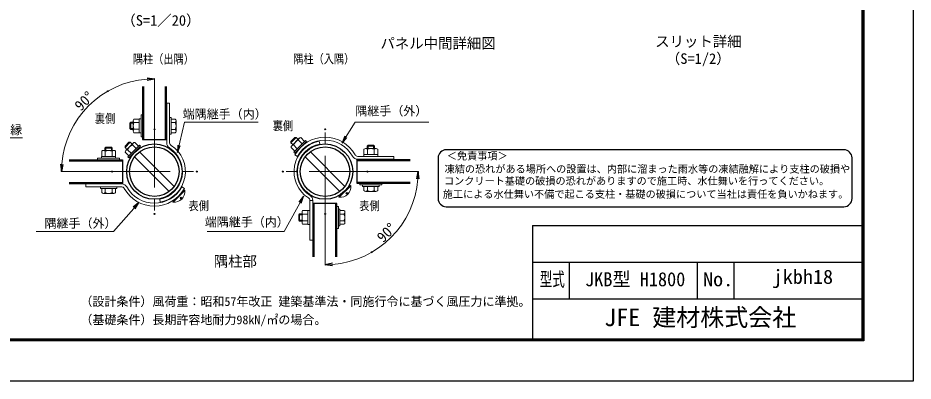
# Model space of a CAD drawing. Units: millimetres, scale not verified, with parts at other scales. Extents: x -4200 to 4200, y -2970 to 2970.
# Drawn here: x -692 to 4200, y -2970 to -985 of the extents above; entities that cross this region are included whole.
import ezdxf
from ezdxf.enums import TextEntityAlignment as Align

# ---------------------------------------------------------------- set-up
doc = ezdxf.new("R2010")
doc.units = ezdxf.units.MM
doc.header["$LTSCALE"] = 10
doc.header["$PDMODE"] = 32
doc.header["$PDSIZE"] = 5
doc.linetypes.add('USER1', pattern=[50.8, 31.75, -6.35, 6.35, -6.35])
for name, color, linetype, lineweight in [('0-2_D-STR1', 1, 'Continuous', 25), ('0-4_D-STR3', 3, 'Continuous', 13), ('0-5_D-BMK', 2, 'USER1', 13), ('0-7_D-STR-DIM', 7, 'Continuous', 13), ('0-8_0', 7, 'Continuous', 25), ('0-B_D-STR-TXT', 7, 'Continuous', 13), ('0-D_D-TTL-TXT', 7, 'Continuous', 25), ('0-E_D-TTL', 2, 'Continuous', 25)]:
    doc.layers.add(name, color=color, linetype=linetype, lineweight=lineweight)
doc.layers.add('0-9_Defpoints', color=8, linetype='Continuous')
doc.styles.add('ＭＳ ゴシック', font='')
doc.styles.get('ＭＳ ゴシック').set_extended_font_data('MS Gothic')

# ---------------------------------------------------------------- blocks, each defined once
blk = doc.blocks.new('_Open')
at = {"layer": '0-8_0'}
blk.add_line((-10, 1.667), (0, 0), dxfattribs=at)
blk.add_lwpolyline([(-10, -1.667), (0, 0), (-10, 0)], dxfattribs=at)
blk = doc.blocks.new('DARROWS')
at = {"layer": '0-8_0'}
blk.add_line((0, 0), (-9.991, 0), dxfattribs=at)
blk.add_lwpolyline([(-10, -1.667), (0, 0), (-10, 1.667)], dxfattribs=at)

msp = doc.modelspace()

# ---------------------------------------------------------------- linework, layer by layer
at = {"layer": '0-2_D-STR1'}
for p, q in [((-11.56, -1359.3), (-11.56, -1650.03)), ((-5.56, -1359.3), (-5.56, -1650.03)), ((112.44, -1359.3), (112.44, -1650.03)), ((118.44, -1359.3), (118.44, -1650.03)), ((112.44, -1525.03), (118.44, -1525.03)), ((-11.56, -1650.03), (118.44, -1650.03)), ((112.44, -1625.03), (118.44, -1625.03)), ((-412.29, -1760.03), (-121.56, -1760.03)), ((-121.56, -1760.03), (-121.56, -1890.03)), ((1452.1, -1760.03), (1161.37, -1760.03)), ((1161.37, -1890.03), (1161.37, -1760.03)), ((-412.29, -1766.03), (-121.56, -1766.03)), ((1452.1, -1766.03), (1161.37, -1766.03)), ((-412.29, -1884.03), (-121.56, -1884.03)), ((-412.29, -1890.03), (-121.56, -1890.03)), ((1452.1, -1884.03), (1161.37, -1884.03)), ((1452.1, -1890.03), (1161.37, -1890.03)), ((921.37, -2290.76), (921.37, -2000.03)), ((1051.37, -2000.03), (921.37, -2000.03)), ((927.37, -2290.76), (927.37, -2000.03)), ((1045.37, -2290.76), (1045.37, -2000.03)), ((1051.37, -2290.76), (1051.37, -2000.03))]:
    msp.add_line(p, q, dxfattribs=at)
for centre, radius in [((53.44, -1825.03), 151.25), ((53.44, -1825.03), 135.25), ((986.37, -1825.03), 151.25), ((986.37, -1825.03), 135.25)]:
    msp.add_circle(centre, radius, dxfattribs=at)
at = {"layer": '0-4_D-STR3'}
for p, q in [((136.94, -1450.03), (120.94, -1450.03)), ((120.94, -1668.18), (120.94, -1450.03)), ((136.94, -1668.18), (136.94, -1450.03)), ((-19.56, -1635.03), (-19.56, -1515.03)), ((-11.56, -1515.03), (-19.56, -1515.03)), ((-11.56, -1515.03), (-19.56, -1515.03)), ((-11.56, -1635.03), (-11.56, -1515.03)), ((-75.06, -1555.03), (-80.06, -1560.03)), ((-62.06, -1560.03), (-80.06, -1560.03)), ((-80.06, -1560.03), (-80.06, -1590.03)), ((-62.06, -1555.03), (-75.06, -1555.03)), ((-62.06, -1546.14), (-62.06, -1603.87)), ((-29.56, -1537.53), (-58.56, -1537.53)), ((-29.56, -1556.28), (-58.56, -1556.28)), ((-29.56, -1613.53), (-29.56, -1536.53)), ((-19.56, -1536.53), (-29.56, -1536.53)), ((-29.56, -1537.53), (-29.56, -1612.53)), ((120.94, -1537.53), (118.44, -1537.53)), ((120.94, -1556.28), (118.44, -1556.28)), ((136.94, -1530.03), (144.94, -1530.03)), ((144.94, -1530.03), (144.94, -1620.03)), ((167.04, -1537.53), (144.94, -1537.53)), ((167.04, -1556.24), (144.94, -1556.24)), ((172.44, -1546.89), (172.44, -1603.18)), ((-62.06, -1590.03), (-80.06, -1590.03)), ((-62.06, -1595.03), (-75.06, -1595.03)), ((-29.56, -1593.78), (-58.56, -1593.78)), ((-29.56, -1612.53), (-58.56, -1612.53)), ((-19.56, -1613.53), (-29.56, -1613.53)), ((120.94, -1593.78), (118.44, -1593.78)), ((120.94, -1612.53), (118.44, -1612.53)), ((167.04, -1593.83), (144.94, -1593.83)), ((167.04, -1612.53), (144.94, -1612.53)), ((-11.56, -1635.03), (-19.56, -1635.03)), ((-11.56, -1635.03), (-19.56, -1635.03)), ((136.94, -1620.03), (144.94, -1620.03)), ((799.87, -1659.75), (821.08, -1638.53)), ((799.87, -1666.82), (799.87, -1659.75)), ((804.21, -1683.69), (845.02, -1642.87)), ((821.1, -1712.76), (874.13, -1659.73)), ((821.43, -1723.74), (885.07, -1660.1)), ((838.76, -1649.14), (828.15, -1638.53)), ((860.87, -1672.99), (840.37, -1652.48)), ((874.13, -1659.73), (853.63, -1639.22)), ((957.14, -1674.09), (954.1, -1658.38)), ((-167.67, -1709.53), (-225.4, -1709.53)), ((-216.56, -1709.53), (-216.56, -1696.53)), ((-211.56, -1709.53), (-211.56, -1691.53)), ((-181.56, -1691.53), (-211.56, -1691.53)), ((-181.56, -1709.53), (-181.56, -1691.53)), ((-176.56, -1696.53), (-181.56, -1691.53)), ((-176.56, -1709.53), (-176.56, -1696.53)), ((-106.9, -1685.91), (-85.69, -1664.7)), ((-106.9, -1692.98), (-106.9, -1685.91)), ((-96.29, -1703.59), (-106.9, -1692.98)), ((-102.56, -1709.86), (-61.74, -1669.04)), ((-72.41, -1725.67), (-92.91, -1705.16)), ((-85.67, -1738.92), (-32.63, -1685.89)), ((-85.33, -1749.9), (-21.69, -1686.26)), ((-68.01, -1675.3), (-78.61, -1664.7)), ((-45.89, -1699.15), (-66.4, -1678.64)), ((-32.63, -1685.89), (-53.14, -1665.39)), ((810.47, -1677.43), (799.87, -1666.82)), ((821.1, -1712.76), (800.59, -1692.26)), ((834.36, -1699.5), (813.85, -1679)), ((1198.87, -1731.53), (1198.87, -1702.53)), ((1265.26, -1699.03), (1207.53, -1699.03)), ((1216.37, -1699.03), (1216.37, -1686.03)), ((1217.62, -1731.53), (1217.62, -1702.53)), ((1221.37, -1699.03), (1221.37, -1681.03)), ((1251.37, -1681.03), (1221.37, -1681.03)), ((1251.37, -1699.03), (1251.37, -1681.03)), ((1256.37, -1686.03), (1251.37, -1681.03)), ((1255.12, -1731.53), (1255.12, -1702.53)), ((1256.37, -1699.03), (1256.37, -1686.03)), ((1273.87, -1731.53), (1273.87, -1702.53)), ((-256.56, -1752.03), (-136.56, -1752.03)), ((-256.56, -1760.03), (-256.56, -1752.03)), ((-256.56, -1760.03), (-256.56, -1752.03)), ((-256.56, -1760.03), (-136.56, -1760.03)), ((-235.06, -1742.03), (-158.06, -1742.03)), ((-235.06, -1752.03), (-235.06, -1742.03)), ((-234.06, -1742.03), (-234.06, -1713.03)), ((-159.06, -1742.03), (-234.06, -1742.03)), ((-215.31, -1742.03), (-215.31, -1713.03)), ((-177.81, -1742.03), (-177.81, -1713.03)), ((-159.06, -1742.03), (-159.06, -1713.03)), ((-158.06, -1752.03), (-158.06, -1742.03)), ((-136.56, -1760.03), (-136.56, -1752.03)), ((-136.56, -1760.03), (-136.56, -1752.03)), ((-85.67, -1738.92), (-106.17, -1718.42)), ((-90.99, -1744.25), (-85.33, -1749.9)), ((133.88, -1933.76), (-55.29, -1744.59)), ((162.16, -1905.48), (-27, -1716.31)), ((815.78, -1718.08), (821.43, -1723.74)), ((835.71, -1741.53), (821.71, -1733.78)), ((835.71, -1741.53), (835.81, -1741.53)), ((1066.81, -1933.76), (877.64, -1744.59)), ((1095.09, -1905.48), (905.92, -1716.31)), ((1164.74, -1741.53), (1361.37, -1741.53)), ((1164.74, -1757.53), (1361.37, -1757.53)), ((1197.87, -1731.53), (1274.87, -1731.53)), ((1197.87, -1741.53), (1197.87, -1731.53)), ((1273.87, -1731.53), (1198.87, -1731.53)), ((1198.87, -1757.53), (1273.87, -1757.53)), ((1198.87, -1757.53), (1198.87, -1760.03)), ((1217.62, -1757.53), (1217.62, -1760.03)), ((1255.12, -1757.53), (1255.12, -1760.03)), ((1273.87, -1757.53), (1273.87, -1760.03)), ((1274.87, -1741.53), (1274.87, -1731.53)), ((1361.37, -1757.53), (1361.37, -1741.53)), ((-124.94, -1892.53), (-321.56, -1892.53)), ((-321.56, -1892.53), (-321.56, -1908.53)), ((-234.06, -1892.53), (-234.06, -1890.03)), ((-159.06, -1892.53), (-234.06, -1892.53)), ((-215.31, -1892.53), (-215.31, -1890.03)), ((-177.81, -1892.53), (-177.81, -1890.03)), ((-159.06, -1892.53), (-159.06, -1890.03)), ((1061.85, -1963.45), (1124.78, -1900.52)), ((1063.62, -1965.22), (1126.55, -1902.29)), ((1126.55, -1902.29), (1124.78, -1900.52)), ((1176.37, -1890.03), (1296.37, -1890.03)), ((1176.37, -1898.03), (1176.37, -1890.03)), ((1176.37, -1898.03), (1176.37, -1890.03)), ((1176.37, -1898.03), (1296.37, -1898.03)), ((1281.37, -1906.03), (1191.37, -1906.03)), ((1198.87, -1928.13), (1198.87, -1906.03)), ((1273.87, -1906.03), (1198.87, -1906.03)), ((1217.57, -1928.13), (1217.57, -1906.03)), ((1255.16, -1928.13), (1255.16, -1906.03)), ((1273.87, -1928.13), (1273.87, -1906.03)), ((1281.37, -1898.03), (1281.37, -1906.03)), ((1296.37, -1898.03), (1296.37, -1890.03)), ((1296.37, -1898.03), (1296.37, -1890.03)), ((-124.94, -1908.53), (-321.56, -1908.53)), ((-151.56, -1916.53), (-241.56, -1916.53)), ((-234.06, -1938.63), (-234.06, -1916.53)), ((-159.06, -1916.53), (-234.06, -1916.53)), ((-168.42, -1944.03), (-224.71, -1944.03)), ((-215.35, -1938.63), (-215.35, -1916.53)), ((-177.77, -1938.63), (-177.77, -1916.53)), ((-159.06, -1938.63), (-159.06, -1916.53)), ((-151.56, -1908.53), (-151.56, -1916.53)), ((155.08, -1989.61), (218.02, -1926.68)), ((156.85, -1991.38), (219.78, -1928.45)), ((172.41, -1972.29), (200.69, -1944)), ((218.09, -1916.29), (204.1, -1908.53)), ((219.78, -1928.45), (218.02, -1926.68)), ((1079.17, -1946.13), (1107.46, -1917.84)), ((1100.65, -1943.29), (1104.84, -1939.11)), ((1108.25, -1950.89), (1100.65, -1943.29)), ((1112.43, -1946.69), (1104.84, -1939.11)), ((1264.51, -1933.53), (1208.22, -1933.53)), ((82.66, -1975.98), (85.7, -1991.69)), ((156.85, -1991.38), (155.08, -1989.61)), ((193.89, -1969.46), (198.08, -1965.27)), ((201.49, -1977.06), (193.89, -1969.46)), ((205.66, -1972.86), (198.08, -1965.27)), ((902.87, -1981.89), (918.87, -1981.89)), ((902.87, -1981.89), (902.87, -2200.03)), ((918.87, -1981.89), (918.87, -2200.03)), ((1063.62, -1965.22), (1061.85, -1963.45)), ((860.37, -2046.56), (860.37, -2104.29)), ((892.87, -2037.95), (863.87, -2037.95)), ((892.87, -2113.95), (892.87, -2036.95)), ((902.87, -2036.95), (892.87, -2036.95)), ((892.87, -2037.95), (892.87, -2112.95)), ((902.87, -2113.95), (902.87, -2036.95)), ((918.87, -2037.53), (921.37, -2037.53)), ((1051.37, -2135.45), (1051.37, -2015.45)), ((1059.37, -2015.45), (1051.37, -2015.45)), ((1059.37, -2015.45), (1051.37, -2015.45)), ((1059.37, -2135.45), (1059.37, -2015.45)), ((1059.37, -2030.45), (1067.37, -2030.45)), ((1067.37, -2030.45), (1067.37, -2120.45)), ((1089.47, -2037.95), (1067.37, -2037.95)), ((1094.87, -2047.31), (1094.87, -2103.6)), ((847.37, -2055.45), (842.37, -2060.45)), ((860.37, -2060.45), (842.37, -2060.45)), ((842.37, -2060.45), (842.37, -2090.45)), ((860.37, -2090.45), (842.37, -2090.45)), ((860.37, -2055.45), (847.37, -2055.45)), ((860.37, -2095.45), (847.37, -2095.45)), ((892.87, -2056.7), (863.87, -2056.7)), ((892.87, -2094.2), (863.87, -2094.2)), ((918.87, -2056.28), (921.37, -2056.28)), ((918.87, -2093.78), (921.37, -2093.78)), ((1089.47, -2056.66), (1067.37, -2056.66)), ((1089.47, -2094.24), (1067.37, -2094.24)), ((892.87, -2112.95), (863.87, -2112.95)), ((902.87, -2113.95), (892.87, -2113.95)), ((918.87, -2112.53), (921.37, -2112.53)), ((1059.37, -2135.45), (1051.37, -2135.45)), ((1059.37, -2135.45), (1051.37, -2135.45)), ((1059.37, -2120.45), (1067.37, -2120.45)), ((1089.47, -2112.95), (1067.37, -2112.95)), ((902.87, -2200.03), (918.87, -2200.03))]:
    msp.add_line(p, q, dxfattribs=at)
for points in [[(-75.06, -1555.03), (-75.06, -1595.03), (-80.06, -1590.03)], [(799.87, -1666.82), (828.15, -1638.53), (821.08, -1638.53)], [(815.78, -1718.08), (879.42, -1654.44), (885.07, -1660.1)], [(-176.56, -1696.53), (-216.56, -1696.53), (-211.56, -1691.53)], [(-106.9, -1692.98), (-78.61, -1664.7), (-85.69, -1664.7)], [(-90.99, -1744.25), (-27.35, -1680.61), (-21.69, -1686.26)], [(1256.37, -1686.03), (1216.37, -1686.03), (1221.37, -1681.03)], [(1281.37, -1898.03), (1191.37, -1898.03), (1191.37, -1906.03)], [(-151.56, -1908.53), (-241.56, -1908.53), (-241.56, -1916.53)], [(847.37, -2055.45), (847.37, -2095.45), (842.37, -2090.45)]]:
    msp.add_lwpolyline(points, dxfattribs=at)
for centre, radius, start, end in [((-47.84, -1546.91), 14.24, 138.83491, 221.16509), ((-10.09, -1575.03), 51.97, 158.85295, 201.14705), ((137.04, -1575.03), 35.39, 327.93138, 32.06862), ((161.64, -1546.89), 10.8, 300, 60), ((-47.83, -1603.16), 14.25, 138.86505, 221.13495), ((161.64, -1603.18), 10.8, 300, 60), ((861.38, -1700.01), 51.97, 113.85295, 156.14705), ((986.37, -1825.03), 169.75, 100.95712, 237.61089), ((986.37, -1825.03), 188.25, 29.15331, 151.00321), ((986.37, -1825.03), 172.25, 29.15331, 151.00321), ((854.59, -1653.44), 14.25, 93.86505, 176.13495), ((-224.69, -1723.77), 14.25, 48.86505, 131.13495), ((-196.56, -1761.51), 51.97, 68.85295, 111.14705), ((-168.44, -1723.76), 14.24, 48.83491, 131.16509), ((-91.96, -1719.37), 14.24, 93.83491, 176.16509), ((-45.38, -1726.18), 51.97, 113.85295, 156.14705), ((-52.18, -1679.6), 14.25, 93.86505, 176.13495), ((53.44, -1825.03), 153.75, 280.95712, 57.61089), ((53.44, -1825.03), 169.75, 280.95712, 57.61089), ((152.94, -1668.18), 32, 180, 237.61089), ((152.94, -1668.18), 16, 180, 237.61089), ((814.8, -1693.21), 14.24, 93.83491, 176.16509), ((986.37, -1825.03), 153.75, 100.95712, 237.61089), ((1208.24, -1713.27), 14.25, 48.86505, 131.13495), ((1236.37, -1751.01), 51.97, 68.85295, 111.14705), ((1264.49, -1713.26), 14.24, 48.83491, 131.16509), ((1164.74, -1725.53), 32, 209.15331, 270), ((1164.74, -1725.53), 16, 209.15331, 270), ((-124.94, -1924.53), 32, 29.15331, 90), ((1070.12, -1908.79), 56.8, 263.42534, 6.57466), ((-224.71, -1933.23), 10.8, 210, 330), ((-196.56, -1908.64), 35.39, 237.93138, 302.06862), ((-168.42, -1933.23), 10.8, 210, 330), ((-124.94, -1924.53), 16, 29.15331, 90), ((53.44, -1825.03), 188.25, 209.15331, 331.00321), ((53.44, -1825.03), 172.25, 209.15331, 331.00321), ((163.36, -1934.95), 56.8, 263.42534, 6.57466), ((886.87, -1981.89), 32, 0, 57.61089), ((1208.22, -1922.73), 10.8, 210, 330), ((1236.37, -1898.14), 35.39, 237.93138, 302.06862), ((1264.51, -1922.73), 10.8, 210, 330), ((886.87, -1981.89), 16, 0, 57.61089), ((874.59, -2047.33), 14.24, 138.83491, 221.16509), ((1084.06, -2047.31), 10.8, 300, 60), ((874.6, -2103.58), 14.25, 138.86505, 221.13495), ((912.34, -2075.45), 51.97, 158.85295, 201.14705), ((1059.47, -2075.45), 35.39, 327.93138, 32.06862), ((1084.06, -2103.6), 10.8, 300, 60)]:
    msp.add_arc(centre, radius, start, end, dxfattribs=at)
at = {"layer": '0-5_D-BMK'}
for p, q in [((53.44, -1593.78), (53.44, -2056.29)), ((986.37, -2056.29), (986.37, -1593.78)), ((-177.82, -1825.03), (284.69, -1825.03)), ((1217.62, -1825.03), (755.11, -1825.03))]:
    msp.add_line(p, q, dxfattribs=at)
at = {"layer": '0-7_D-STR-DIM'}
for p, q in [((53.44, -1591.78), (53.44, -1315.19)), ((-179.82, -1825.03), (-456.41, -1825.03)), ((1219.62, -1825.03), (1497.47, -1825.03)), ((986.37, -2058.29), (986.37, -2336.14))]:
    msp.add_line(p, q, dxfattribs=at)
for centre, radius, start, end in [((53.44, -1825.03), 507.84, 94.51404, 175.48596), ((986.37, -1825.03), 509.11, 274.50281, 355.49719)]:
    msp.add_arc(centre, radius, start, end, dxfattribs=at)
at = {"layer": '0-9_Defpoints'}
for p in [(-200.48, -1385.23), (53.44, -1593.78), (986.37, -1593.78), (-177.82, -1825.03), (284.69, -1825.03), (755.11, -1825.03), (1217.62, -1825.03), (53.44, -2056.29), (986.37, -2056.29), (1240.92, -2265.94)]:
    msp.add_point(p, dxfattribs=at)
at = {"layer": '0-B_D-STR-TXT'}
for p, q in [((217.57, -1555.01), (179.74, -1718.34)), ((217.57, -1555.01), (621.34, -1555.01)), ((1150.5, -1555.01), (1080.03, -1667.51)), ((1150.5, -1555.01), (1554.27, -1555.01)), ((-802.61, -1640.7), (-666.68, -1640.7)), ((-169.64, -2151.94), (-31.96, -1994.97)), ((763.28, -2151.94), (867.71, -1961.6)), ((-591.74, -2151.94), (-169.64, -2151.94)), ((341.19, -2151.94), (763.28, -2151.94))]:
    msp.add_line(p, q, dxfattribs=at)
at = {"layer": '0-D_D-TTL-TXT', "color": 2}
for p, q in [((3821.65, -1705.69), (1648.36, -1705.69)), ((1603.92, -1750.12), (1603.92, -1972.29)), ((3866.09, -1972.29), (3866.09, -1750.12)), ((1648.36, -2016.73), (3821.65, -2016.73))]:
    msp.add_line(p, q, dxfattribs=at)
for centre, start, end in [((1648.36, -1750.12), 90, 180), ((3821.65, -1750.12), 0, 90), ((1648.36, -1972.29), 180, 270), ((3821.65, -1972.29), 270, 0)]:
    msp.add_arc(centre, 44.43, start, end, dxfattribs=at)
at = {"layer": '0-E_D-TTL'}
for p, q in [((2119.81, -2119.9), (2119.81, -2739.9)), ((2119.81, -2119.9), (3919.81, -2119.9)), ((2119.81, -2319.9), (3919.81, -2319.9)), ((2319.81, -2319.9), (2319.81, -2519.9)), ((3019.81, -2319.9), (3019.81, -2519.9)), ((3219.81, -2319.9), (3219.81, -2519.9)), ((2119.81, -2519.9), (3919.81, -2519.9))]:
    msp.add_line(p, q, dxfattribs=at)
for points in [[(-4200.19, 2970.1), (4199.81, 2970.1), (4199.81, -2969.9), (-4200.19, -2969.9)], [(-3930.19, 2750.1), (3929.81, 2750.1), (3929.81, -2749.9), (-3930.19, -2749.9)], [(-3927.69, 2747.6), (3927.31, 2747.6), (3927.31, -2747.4), (-3927.69, -2747.4)], [(-3925.19, 2745.1), (3924.81, 2745.1), (3924.81, -2744.9), (-3925.19, -2744.9)], [(-3922.69, 2742.6), (3922.31, 2742.6), (3922.31, -2742.4), (-3922.69, -2742.4)], [(-3920.19, 2740.1), (3919.81, 2740.1), (3919.81, -2739.9), (-3920.19, -2739.9)]]:
    msp.add_lwpolyline(points, close=True, dxfattribs=at)

# ---------------------------------------------------------------- block references
at = {"layer": '0-7_D-STR-DIM', "xscale": 4, "yscale": 4}
for p, rotation in [((53.44, -1317.19), 2.25702), ((-454.41, -1825.03), 267.74298), ((1495.47, -1825.03), 87.74859), ((986.37, -2334.14), 182.25141)]:
    msp.add_blockref('_Open', p, dxfattribs=dict(at, rotation=rotation))
at = {"layer": '0-B_D-STR-TXT', "xscale": 4, "yscale": 4}
for p, rotation in [((1078.96, -1669.2), 237.93468), ((179.29, -1720.29), 256.9589), ((868.67, -1959.85), 61.2501), ((-30.64, -1993.46), 48.7466)]:
    msp.add_blockref('DARROWS', p, dxfattribs=dict(at, rotation=rotation))

# ---------------------------------------------------------------- texts
at = {"layer": '0-7_D-STR-DIM', "style": 'ＭＳ ゴシック'}
for p in [(-336.21, -1509.93), (1315.81, -2229.02)]:
    msp.add_text('90°', height=57.7, rotation=45, dxfattribs=at).set_placement(p, align=Align.BOTTOM_LEFT)
at = {"layer": '0-B_D-STR-TXT', "style": 'ＭＳ ゴシック', "width": 0.85}
for s, p in [('隅柱（出隅）', (-64.69, -1248.53)), ('隅柱（入隅）', (811.73, -1247.78)), ('裏側', (-272.11, -1573.94)), ('裏側', (700.05, -1613.17)), ('表側', (239.92, -2050.14)), ('表側', (1172.85, -2050.14))]:
    msp.add_text(s, height=48.09, dxfattribs=at).set_placement(p, align=Align.BOTTOM_LEFT)
at = {"layer": '0-B_D-STR-TXT', "style": 'ＭＳ ゴシック'}
for s, p in [('隅継手（外）', (1151.71, -1532)), ('端隅継手（内）', (208.08, -1549.24)), ('胴縁', (-800.05, -1635.18)), ('隅継手（外）', (-546.85, -2146.17)), ('端隅継手（内）', (328.92, -2139.32))]:
    msp.add_text(s, height=48.09, dxfattribs=at).set_placement(p, align=Align.BOTTOM_LEFT)
at = {"layer": '0-D_D-TTL-TXT', "style": 'ＭＳ ゴシック'}
for s, height, p in [('（S=1／20）', 57.7, (-126.96, -1044.62)), ('スリット詳細', 57.7, (2790.42, -1159.54)), ('パネル中間詳細図', 57.7, (1289.1, -1169.65)), ('（S=1/2）', 57.7, (2848.9, -1253.32)), ('＜免責事項＞ \u3000\u3000', 40.62, (1651.65, -1771.61)), ('凍結の恐れがある場所への設置は、内部に溜まった雨水等の凍結融解により支柱の破損や', 40.62, (1639.63, -1843.15)), ('コンクリート基礎の破損の恐れがありますので施工時、水仕舞いを行ってください。', 40.62, (1635.98, -1908.4)), ('施工による水仕舞い不備で起こる支柱・基礎の破損について当社は責任を負いかねます。 ', 40.62, (1629.77, -1980.82)), ('隅柱部', 57.7, (377.82, -2361.46)), ('（設計条件）風荷重：昭和57年改正 建築基準法・同施行令に基づく風圧力に準拠。', 48.09, (-350.79, -2573.5)), ('JFE 建材株式会社', 96.21, (2512.19, -2698.4)), ('（基礎条件）長期許容地耐力98kN/㎡の場合。', 48.09, (-350.79, -2673.5))]:
    msp.add_text(s, height=height, dxfattribs=at).set_placement(p, align=Align.BOTTOM_LEFT)
for s, height, width, p in [('型式', 76.97, 0.65, (2160.08, -2474.7)), ('JKB型 H1800', 76.97, 0.95, (2407.41, -2474.7)), ('No.', 76.98, 1.05, (3051.81, -2474.7)), ('jkbh18', 76.98, 1.05, (3432.48, -2461.37))]:
    msp.add_text(s, height=height, dxfattribs=dict(at, width=width)).set_placement(p, align=Align.BOTTOM_LEFT)

doc.saveas('drawing.dxf')
